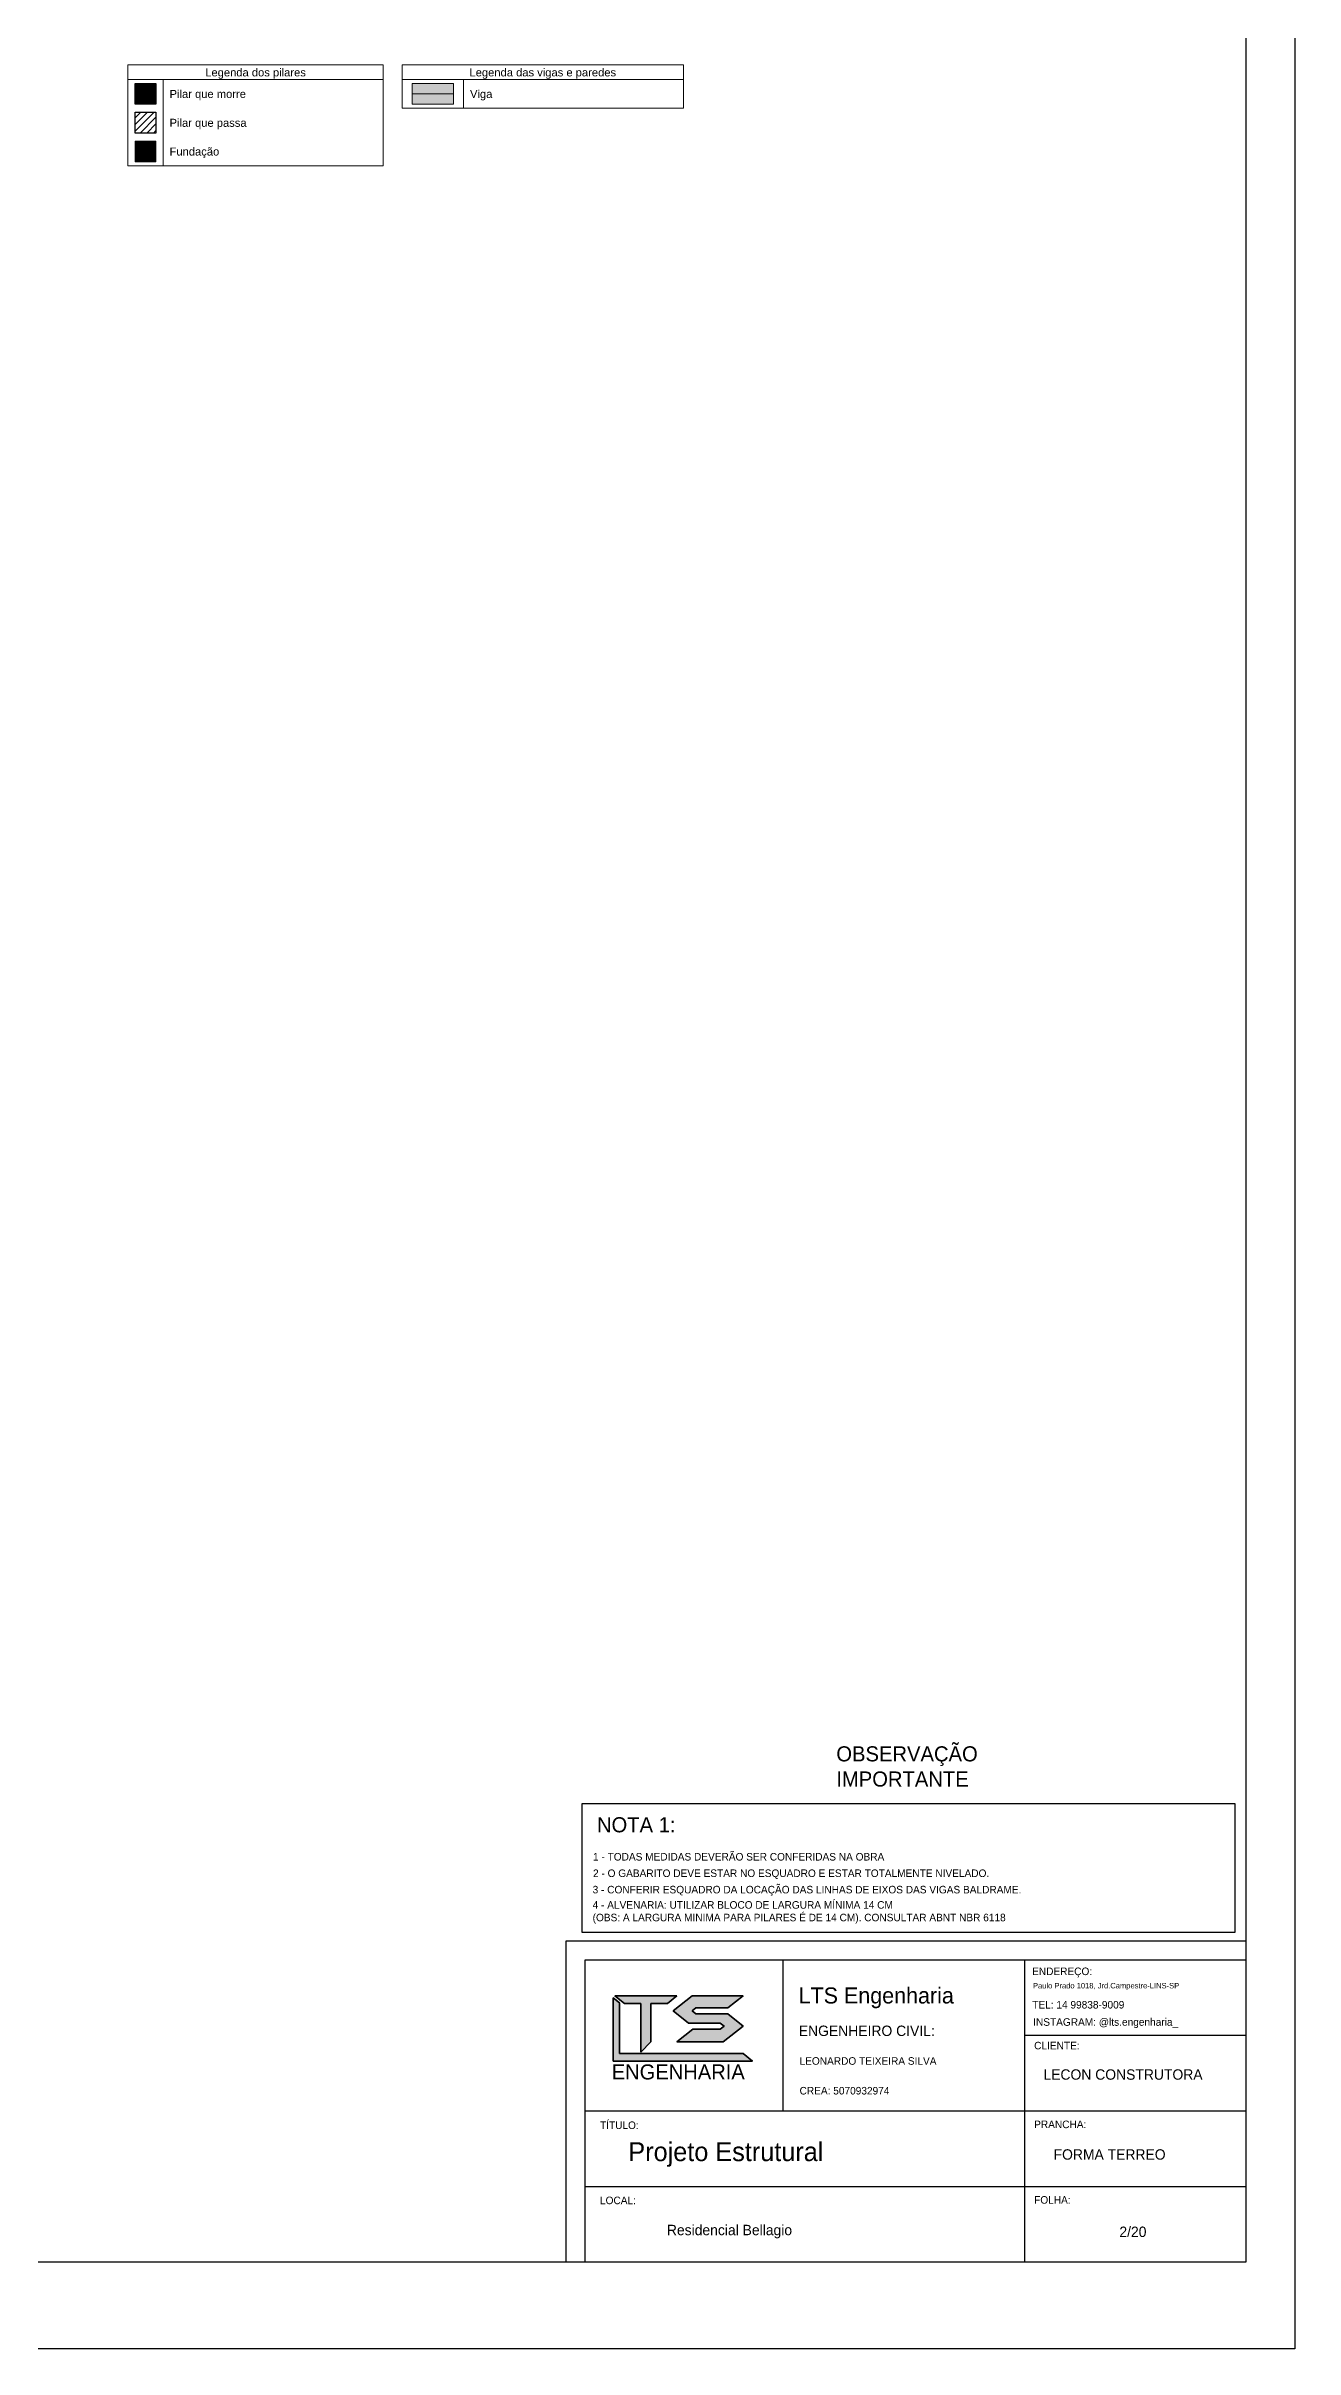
# Model space of a CAD drawing. Header units: millimetres. Extents: x -34 to 951, y -76 to 463.
# Drawn here: x 119.3 to 152.4, y -76.3 to -15.4 of the extents above; entities that cross this region are included whole.
import ezdxf

# ---------------------------------------------------------------- set-up
doc = ezdxf.new("R2010")
doc.units = ezdxf.units.MM
doc.header["$MEASUREMENT"] = 0
doc.linetypes.add('NULL', pattern=[0])
for name, color, linetype, lineweight in [('FO-Eixos', 5, 'Continuous', 5), ('FO-Hachura dos blocos', 43, 'Continuous', 5), ('FO-Hachura pilar que morre', 106, 'Continuous', 5), ('FO-Hachura pilar que passa', 19, 'Continuous', 5), ('FO-Hachura viga', 43, 'Continuous', 5), ('FO-Pilares', 4, 'Continuous', 30), ('FO-Seção das fundações', 9, 'Continuous', 5), ('FO-Textos das vigas', 7, 'Continuous', 5), ('FO-Vigas', 1, 'Continuous', 20)]:
    doc.layers.add(name, color=color, linetype=linetype, lineweight=lineweight)
doc.layers.add('TEXTO-VB', color=1, linetype='Continuous')
doc.layers.add('Textos', color=7, linetype='Continuous')
doc.styles.add('Arial', font='arial.ttf')

msp = doc.modelspace()

# ---------------------------------------------------------------- hatches: boundary and pattern name
h = msp.add_hatch(color=7)
h.dxf.hatch_style = 1
h.paths.add_polyline_path([(134.514, -67.1635), (134.3465, -67.0294), (134.3465, -68.7049), (138.0327, -68.7049), (137.7813, -68.5039), (134.514, -68.5039)])
h.paths.add_polyline_path([(135.3434, -67.1758), (135.779, -67.1758), (136.0303, -66.9747), (135.9466, -66.9747), (134.3883, -66.9747), (134.6396, -67.1758), (135.0753, -67.1758), (135.0753, -68.4652), (135.3434, -68.1971)])
h.paths.add_polyline_path([(136.5357, -67.4575), (136.4348, -67.3768), (136.5357, -67.2961), (137.3795, -67.2961), (137.7813, -66.9747), (136.4348, -66.9747), (135.9321, -67.3768), (136.3339, -67.6983), (137.1778, -67.6983), (137.2787, -67.779), (137.1778, -67.8597), (136.4521, -67.8597), (136.0303, -68.1971), (137.2587, -68.1971), (137.7813, -67.779), (137.3795, -67.4575)])
at = {"layer": 'FO-Hachura dos blocos', "linetype": 'Continuous', "ltscale": 0.2}
msp.add_hatch(color=43, dxfattribs=at).paths.add_polyline_path([(121.6857, -18.4402), (121.6857, -17.8896), (122.2364, -17.8896), (122.2364, -18.4402), (121.6857, -18.4402)])
at = {"layer": 'FO-Hachura pilar que morre', "linetype": 'Continuous', "ltscale": 0.2}
msp.add_hatch(color=106, dxfattribs=at).paths.add_polyline_path([(121.6857, -16.9153), (121.6857, -16.3646), (122.2364, -16.3646), (122.2364, -16.9153), (121.6857, -16.9153)])
at = {"layer": 'FO-Hachura pilar que passa', "linetype": 'Continuous', "ltscale": 0.2}
h = msp.add_hatch(dxfattribs=at)
h.set_pattern_fill('ANSI31', color=19, style=0)
h.set_pattern_definition([(45, (81.71223, 24.42096), (-0.08838835, 0.08838835), [])])
h.paths.add_polyline_path([(121.6857, -17.6778), (121.6857, -17.1271), (122.2364, -17.1271), (122.2364, -17.6778), (121.6857, -17.6778)])
at = {"layer": 'FO-Hachura viga', "linetype": 'Continuous', "ltscale": 0.2}
msp.add_hatch(color=43, dxfattribs=at).paths.add_polyline_path([(129.0163, -16.9153), (129.0163, -16.3646), (130.1176, -16.3646), (130.1176, -16.9153), (129.0163, -16.9153)])

# ---------------------------------------------------------------- linework, layer by layer
at = {"color": 7}
for p, q in [((152.3973, 42.5775), (152.3973, -76.3225)), ((151.0973, 40.2775), (151.0973, -74.0225)), ((133.0973, -65.5225), (151.0973, -65.5225)), ((133.0973, -66.0225), (133.0973, -65.5225)), ((133.0973, -74.0225), (133.0973, -66.0225)), ((133.5973, -74.0225), (133.5973, -66.0225)), ((133.5973, -66.0225), (151.0973, -66.0225)), ((138.8473, -70.0225), (138.8473, -66.0225)), ((145.2312, -66.0225), (145.2312, -74.0225)), ((151.0973, -66.0225), (151.0973, -74.0225)), ((134.3465, -67.0294), (134.3465, -68.7049)), ((134.514, -67.1635), (134.3465, -67.0294)), ((134.3465, -67.0294), (134.3465, -68.7049)), ((134.3883, -66.9747), (134.6396, -67.1758)), ((136.0303, -66.9747), (134.3883, -66.9747)), ((135.779, -67.1758), (136.0303, -66.9747)), ((136.4348, -66.9747), (135.9321, -67.3768)), ((137.7813, -66.9747), (136.4348, -66.9747)), ((137.3795, -67.2961), (137.7813, -66.9747)), ((134.514, -68.5039), (134.514, -67.1635)), ((134.6396, -67.1758), (135.0753, -67.1758)), ((135.0753, -67.1758), (135.0753, -68.4652)), ((135.3434, -68.1971), (135.3434, -67.1758)), ((135.3434, -67.1758), (135.779, -67.1758)), ((135.9321, -67.3768), (136.3339, -67.6983)), ((136.4348, -67.3768), (136.5357, -67.2961)), ((136.5357, -67.4575), (136.4348, -67.3768)), ((136.5357, -67.2961), (137.3795, -67.2961)), ((137.3795, -67.4575), (136.5357, -67.4575)), ((137.7813, -67.779), (137.3795, -67.4575)), ((135.0753, -68.4652), (135.3434, -68.1971)), ((136.4521, -67.8597), (136.0303, -68.1971)), ((136.0303, -68.1971), (137.2587, -68.1971)), ((136.3339, -67.6983), (137.1778, -67.6983)), ((137.1778, -67.8597), (136.4521, -67.8597)), ((137.1778, -67.6983), (137.2787, -67.779)), ((137.2787, -67.779), (137.1778, -67.8597)), ((137.2587, -68.1971), (137.7813, -67.779)), ((145.2312, -68.0225), (151.0973, -68.0225)), ((134.3465, -68.7049), (138.0327, -68.7049)), ((137.7813, -68.5039), (134.514, -68.5039)), ((138.0327, -68.7049), (137.7813, -68.5039)), ((133.5973, -70.0225), (151.0973, -70.0225)), ((133.5973, -72.0225), (151.0973, -72.0225)), ((151.0973, -74.0225), (69.5973, -74.0225)), ((151.0973, -74.0225), (133.5973, -74.0225)), ((151.0973, -74.0225), (133.5973, -74.0225)), ((152.3973, -76.3225), (68.2973, -76.3225))]:
    msp.add_line(p, q, dxfattribs=at)
msp.add_lwpolyline([(133.52, -61.8851), (150.8027, -61.8851), (150.8027, -65.302), (133.52, -65.302)], close=True)
for points in [[(134.514, -68.5039), (137.7813, -68.5039), (138.0327, -68.7049), (134.3465, -68.7049), (134.3465, -67.0294), (134.514, -67.1635)], [(134.3465, -68.7049), (138.0327, -68.7049), (137.7813, -68.5039), (134.514, -68.5039), (134.514, -67.1635), (134.3465, -67.0294)], [(135.0753, -67.1758), (134.6396, -67.1758), (134.3883, -66.9747), (135.9466, -66.9747), (136.0303, -66.9747), (135.779, -67.1758), (135.3434, -67.1758), (135.3434, -68.1971), (135.0753, -68.4652)], [(134.6396, -67.1758), (135.0753, -67.1758), (135.0753, -68.4652), (135.3434, -68.1971), (135.3434, -67.1758), (135.779, -67.1758), (136.0303, -66.9747), (134.3883, -66.9747)], [(136.4348, -67.3768), (136.5357, -67.2961), (137.3795, -67.2961), (137.7813, -66.9747), (136.4348, -66.9747), (135.9321, -67.3768), (136.3339, -67.6983), (137.1778, -67.6983), (137.2787, -67.779), (137.1778, -67.8597), (136.4521, -67.8597), (136.0303, -68.1971), (137.2587, -68.1971), (137.7813, -67.779), (137.3795, -67.4575), (136.5357, -67.4575), (137.3795, -67.4575), (137.7813, -67.779), (137.2587, -68.1971), (136.0303, -68.1971), (136.4521, -67.8597), (137.1778, -67.8597), (137.2787, -67.779), (137.1778, -67.6983), (136.3339, -67.6983), (135.9321, -67.3768), (136.4348, -66.9747), (137.7813, -66.9747), (137.3795, -67.2961), (136.5357, -67.2961), (136.4348, -67.3768), (136.5357, -67.4575)]]:
    msp.add_lwpolyline(points, close=True, dxfattribs=at)
at = {"layer": 'FO-Eixos'}
msp.add_line((129.0163, -16.6399), (130.1176, -16.6399), dxfattribs=at)
at = {"layer": 'FO-Pilares'}
for points in [[(121.6857, -16.9153), (121.6857, -16.3646), (122.2364, -16.3646), (122.2364, -16.9153), (121.6857, -16.9153)], [(121.6857, -17.6778), (121.6857, -17.1271), (122.2364, -17.1271), (122.2364, -17.6778), (121.6857, -17.6778)]]:
    msp.add_lwpolyline(points, close=True, dxfattribs=at)
at = {"layer": 'FO-Seção das fundações'}
msp.add_lwpolyline([(121.6857, -18.4402), (121.6857, -17.8896), (122.2364, -17.8896), (122.2364, -18.4402), (121.6857, -18.4402)], close=True, dxfattribs=at)
at = {"layer": 'FO-Textos das vigas'}
for p, q in [((121.4951, -15.8742), (128.2515, -15.8742)), ((121.4951, -15.8742), (121.4951, -18.5429)), ((121.4951, -16.2554), (128.2515, -16.2554)), ((122.427, -16.2554), (122.427, -18.5429)), ((128.2515, -15.8742), (128.2515, -18.5429)), ((128.7515, -15.8742), (136.2069, -15.8742)), ((128.7515, -15.8742), (128.7515, -17.0179)), ((128.7515, -16.2554), (136.2069, -16.2554)), ((130.3824, -16.2554), (130.3824, -17.0179)), ((136.2069, -15.8742), (136.2069, -17.0179)), ((128.7515, -17.0179), (136.2069, -17.0179)), ((121.4951, -18.5429), (128.2515, -18.5429))]:
    msp.add_line(p, q, dxfattribs=at)
at = {"layer": 'FO-Vigas'}
msp.add_lwpolyline([(129.0163, -16.9153), (129.0163, -16.3646), (130.1176, -16.3646), (130.1176, -16.9153), (129.0163, -16.9153)], close=True, dxfattribs=at)

# ---------------------------------------------------------------- texts
at = {"color": 7}
for s, height, p in [('ENDEREÇO:', 0.2, (145.4364, -66.4286)), ('LTS Engenharia', 0.425339, (139.2536, -67.18)), ('Paulo Prado 1018, Jrd.Campestre-LINS-SP', 0.144994, (145.4595, -66.7805)), ('TEL: 14 99838-9009', 0.2, (145.4406, -67.3132)), ('INSTAGRAM: @lts.engenharia_', 0.2, (145.465, -67.7699)), ('ENGENHEIRO CIVIL:', 0.275339, (139.2582, -68.0404)), ('CLIENTE:', 0.2, (145.4907, -68.3935)), ('ENGENHARIA', 0.39848, (134.3043, -69.1903)), ('LEONARDO TEIXEIRA SILVA', 0.2, (139.2784, -68.8012)), ('CREA: 5070932974', 0.2, (139.2794, -69.5883)), ('LECON CONSTRUTORA', 0.275339, (145.7368, -69.1972)), ('TÍTULO:', 0.2, (133.9941, -70.5013)), ('PRANCHA:', 0.2, (145.4907, -70.4789)), ('Projeto Estrutural', 0.5, (134.7445, -71.3518)), ('FORMA TERREO', 0.275339, (146.0054, -71.3134)), ('LOCAL:', 0.2, (133.9941, -72.4911)), ('FOLHA:', 0.2, (145.4907, -72.4782)), ('Residencial Bellagio', 0.275339, (135.7654, -73.3125)), ('2/20', 0.27534, (147.7476, -73.3601))]:
    msp.add_text(s, height=height, dxfattribs=at).set_placement(p)
at = {"layer": 'FO-Textos das vigas', "linetype": 'NULL', "ltscale": 0.2, "char_height": 0.2118, "line_spacing_factor": 0.798, "style": 'Arial'}
for s, insert, width, attachment_point in [('Legenda dos pilares', (124.8732, -16.241), 5.328578, 8), ('Legenda das vigas e paredes', (132.4792, -16.241), 7.762987, 8), ('Pilar que morre', (122.5962, -16.812), 4.044218, 7), ('Viga', (130.5522, -16.812), 1.184272, 7), ('Pilar que passa', (122.5962, -17.575), 4.078441, 7), ('Fundação', (122.5962, -18.337), 2.63168, 7)]:
    msp.add_mtext(s, dxfattribs=dict(at, insert=insert, width=width, attachment_point=attachment_point))
at = {"layer": 'TEXTO-VB', "char_height": 0.2, "width": 17.778, "attachment_point": 1}
for s, insert in [('1 - TODAS MEDIDAS DEVERÃO SER CONFERIDAS NA OBRA', (133.8092, -63.1963)), ('2 - O GABARITO DEVE ESTAR NO ESQUADRO E ESTAR TOTALMENTE NIVELADO. ', (133.8092, -63.632)), ('4 - ALVENARIA: UTILIZAR BLOCO DE LARGURA MÍNIMA 14 CM\\P(OBS: A LARGURA MINIMA PARA PILARES É DE 14 CM). CONSULTAR ABNT NBR 6118 ', (133.7986, -64.4708)), ('3 - CONFERIR ESQUADRO DA LOCAÇÃO DAS LINHAS DE EIXOS DAS VIGAS BALDRAME.', (133.7986, -64.0661))]:
    msp.add_mtext(s, dxfattribs=dict(at, insert=insert))
at = {"layer": 'Textos', "char_height": 0.4, "width": 5.894, "attachment_point": 1}
for s, insert in [('OBSERVAÇÃO IMPORTANTE', (140.2517, -60.3726)), ('NOTA 1:', (133.9131, -62.2495))]:
    msp.add_mtext(s, dxfattribs=dict(at, insert=insert))

doc.saveas('drawing.dxf')
